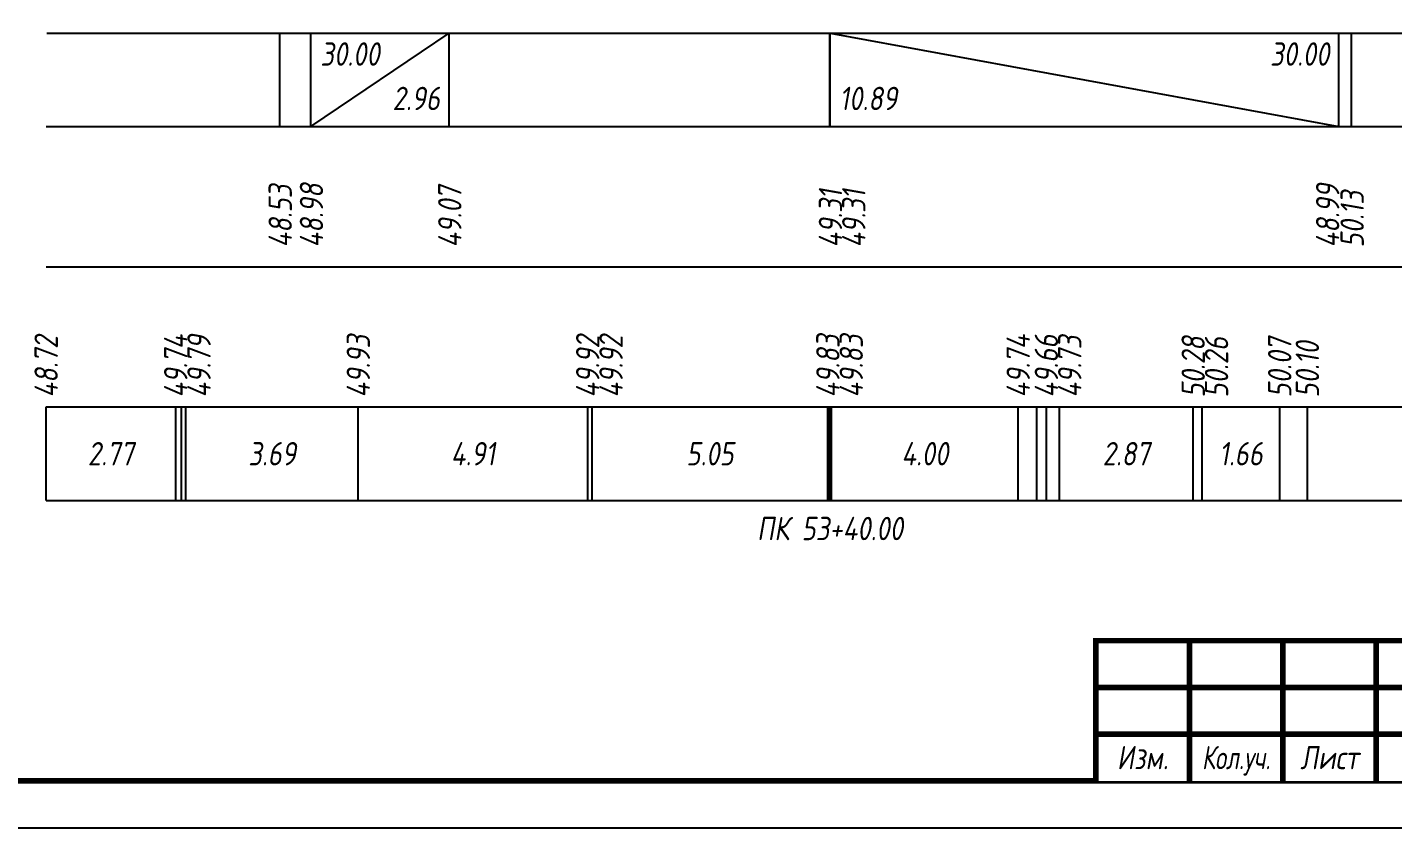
# Model space of a CAD drawing. Extents: x -717 to 1451, y -133302 to 233.
# Drawn here: x 85.6 to 231.7, y -84182.4 to -84096.8 of the extents above; entities that cross this region are included whole.
import ezdxf
from ezdxf.enums import TextEntityAlignment as Align

# ---------------------------------------------------------------- set-up
doc = ezdxf.new("R2010")
doc.units = 0
for name, color, linetype in [('Зарамочное оформление', 7, 'Continuous'), ('Код_510', 7, 'Continuous'), ('Код_516', 1, 'Continuous'), ('Подписи поперечников', 7, 'Continuous'), ('Таблица', 7, 'Continuous')]:
    doc.layers.add(name, color=color, linetype=linetype)
doc.styles.add('М', font='romand.shx', dxfattribs={"width": 0.8, "oblique": 10, "height": 2.5})

# ---------------------------------------------------------------- blocks, each defined once
blk = doc.blocks.new('Штамп')
at = {"linetype": 'Continuous'}
blk.add_wipeout([(199.95, -411.25), (384.95, -411.25), (384.95, -426.25), (199.95, -426.25)], dxfattribs=at).dxf.layer = 'Зарамочное оформление'
at = {"layer": 'Зарамочное оформление', "linetype": 'Continuous', "lineweight": -3, "const_width": 0.6, "flags": 128}
for points in [[(199.95, -426.25), (199.95, -411.25), (384.95, -411.25)], [(209.95, -411.25), (209.95, -426.25)], [(219.95, -411.25), (219.95, -426.25)], [(229.95, -411.25), (229.95, -426.25)], [(199.95, -416.25), (264.95, -416.25)], [(199.95, -421.25), (264.95, -421.25)]]:
    blk.add_lwpolyline(points, dxfattribs=at)
at = {"layer": 'Зарамочное оформление', "linetype": 'Continuous', "style": 'М', "oblique": 10}
for s, width, p in [('Изм.', 0.8, (204.95, -423.75)), ('Кол.уч.', 0.7, (214.95, -423.75)), ('Лист', 0.8, (224.95, -423.75))]:
    blk.add_text(s, height=2.5, dxfattribs=dict(at, width=width)).set_placement(p, align=Align.MIDDLE_CENTER)
blk = doc.blocks.new('шифр')
blk.add_blockref('Штамп', (0, -83811))

msp = doc.modelspace()

# ---------------------------------------------------------------- linework, layer by layer
at = {"flags": 128}
msp.add_lwpolyline([(-30.054, -84182.421), (389.946, -84182.421), (389.946, -83885.421), (-30.054, -83885.421)], close=True, dxfattribs=at)
at = {"const_width": 0.6, "flags": 128}
msp.add_lwpolyline([(-10.054, -84177.421), (384.946, -84177.421), (384.946, -83890.421), (-10.054, -83890.421)], close=True, dxfattribs=at)
at = {"layer": 'Код_510'}
for p, q in [((87.584, -84147.421), (87.584, -84137.421)), ((101.447, -84147.421), (101.447, -84137.421)), ((102.056, -84147.421), (102.056, -84137.421)), ((102.547, -84147.421), (102.547, -84137.421)), ((120.995, -84147.421), (120.995, -84137.421)), ((145.548, -84147.421), (145.548, -84137.421)), ((146.019, -84147.421), (146.019, -84137.421)), ((171.258, -84147.421), (171.258, -84137.421)), ((171.475, -84147.421), (171.475, -84137.421)), ((171.648, -84147.421), (171.648, -84137.421)), ((191.629, -84147.421), (191.629, -84137.421)), ((193.629, -84147.421), (193.629, -84137.421)), ((194.645, -84147.421), (194.645, -84137.421)), ((196.03, -84147.421), (196.03, -84137.421)), ((210.357, -84147.421), (210.357, -84137.421)), ((211.319, -84147.421), (211.319, -84137.421)), ((219.619, -84147.421), (219.619, -84137.421)), ((222.58, -84147.421), (222.58, -84137.421))]:
    msp.add_line(p, q, dxfattribs=at)
at = {"layer": 'Код_516'}
for p, q in [((112.584, -84107.421), (112.584, -84097.421)), ((115.929, -84107.421), (115.929, -84097.421)), ((115.929, -84107.421), (130.735, -84097.421)), ((130.735, -84107.421), (130.735, -84097.421)), ((171.475, -84107.421), (171.475, -84097.421)), ((171.485, -84107.421), (171.485, -84097.421)), ((171.485, -84097.421), (225.943, -84107.421)), ((225.943, -84107.421), (225.943, -84097.421)), ((225.943, -84107.421), (225.943, -84097.421)), ((227.319, -84107.421), (227.319, -84097.421)), ((171.475, -84102.421), (171.485, -84102.421))]:
    msp.add_line(p, q, dxfattribs=at)
at = {"layer": 'Таблица'}
for p, q in [((87.638, -84097.421), (252.373, -84097.421)), ((87.584, -84107.421), (252.319, -84107.421)), ((87.584, -84122.421), (252.319, -84122.421)), ((87.584, -84137.421), (252.319, -84137.421)), ((87.584, -84147.421), (252.319, -84147.421))]:
    msp.add_line(p, q, dxfattribs=at)

# ---------------------------------------------------------------- texts
at = {"layer": 'Код_510', "style": 'М', "oblique": 10, "width": 0.8}
for s, p in [('48.72', (87.584, -84136.421)), ('49.74', (101.447, -84136.421)), ('49.79', (103.947, -84136.421)), ('49.93', (120.995, -84136.421)), ('49.92', (145.548, -84136.421)), ('49.92', (148.048, -84136.421)), ('49.83', (171.258, -84136.421)), ('49.83', (173.758, -84136.421)), ('49.74', (191.629, -84136.421)), ('49.66', (194.645, -84136.421)), ('49.73', (197.145, -84136.421)), ('50.28', (210.357, -84136.421)), ('50.26', (212.857, -84136.421)), ('50.07', (219.619, -84136.421)), ('50.10', (222.58, -84136.421))]:
    msp.add_text(s, height=2.5, rotation=90, dxfattribs=at).set_placement(p, align=Align.MIDDLE_LEFT)
for s, p in [('2.77', (94.515, -84142.421)), ('3.69', (111.771, -84142.421)), ('4.91', (133.271, -84142.421)), ('5.05', (158.639, -84142.421)), ('4.00', (181.639, -84142.421)), ('2.87', (203.193, -84142.421)), ('1.66', (215.469, -84142.421))]:
    msp.add_text(s, height=2.5, dxfattribs=at).set_placement(p, align=Align.MIDDLE_CENTER)
at = {"layer": 'Код_516', "style": 'М', "oblique": 10, "width": 0.8}
msp.add_text('30.00', height=2.5, dxfattribs=at).set_placement((116.929, -84098.421), align=Align.TOP_LEFT)
msp.add_text('30.00', height=2.5, dxfattribs=at).set_placement((224.943, -84098.421), align=Align.TOP_RIGHT)
msp.add_text('2.96', height=2.5, dxfattribs=at).set_placement((129.735, -84106.421), align=Align.BOTTOM_RIGHT)
msp.add_text('10.89', height=2.5, dxfattribs=at).set_placement((172.485, -84106.421), align=Align.BOTTOM_LEFT)
for s, p in [('48.53', (112.638, -84120.371)), ('48.98', (115.983, -84120.371)), ('49.07', (130.789, -84120.371)), ('49.31', (171.529, -84120.371)), ('49.31', (174.029, -84120.371)), ('48.99', (224.748, -84120.371)), ('50.13', (227.373, -84120.371))]:
    msp.add_text(s, height=2.5, rotation=90, dxfattribs=at).set_placement(p, align=Align.MIDDLE_LEFT)
at = {"layer": 'Подписи поперечников', "style": 'М', "oblique": 10, "width": 0.8}
msp.add_text('ПК 53+40.00', height=2.5, dxfattribs=at).set_placement((171.485, -84152.421), align=Align.BOTTOM_CENTER)

# ---------------------------------------------------------------- next in the draw order: block references
msp.add_blockref('шифр', (0, 59.829))

doc.saveas('drawing.dxf')
